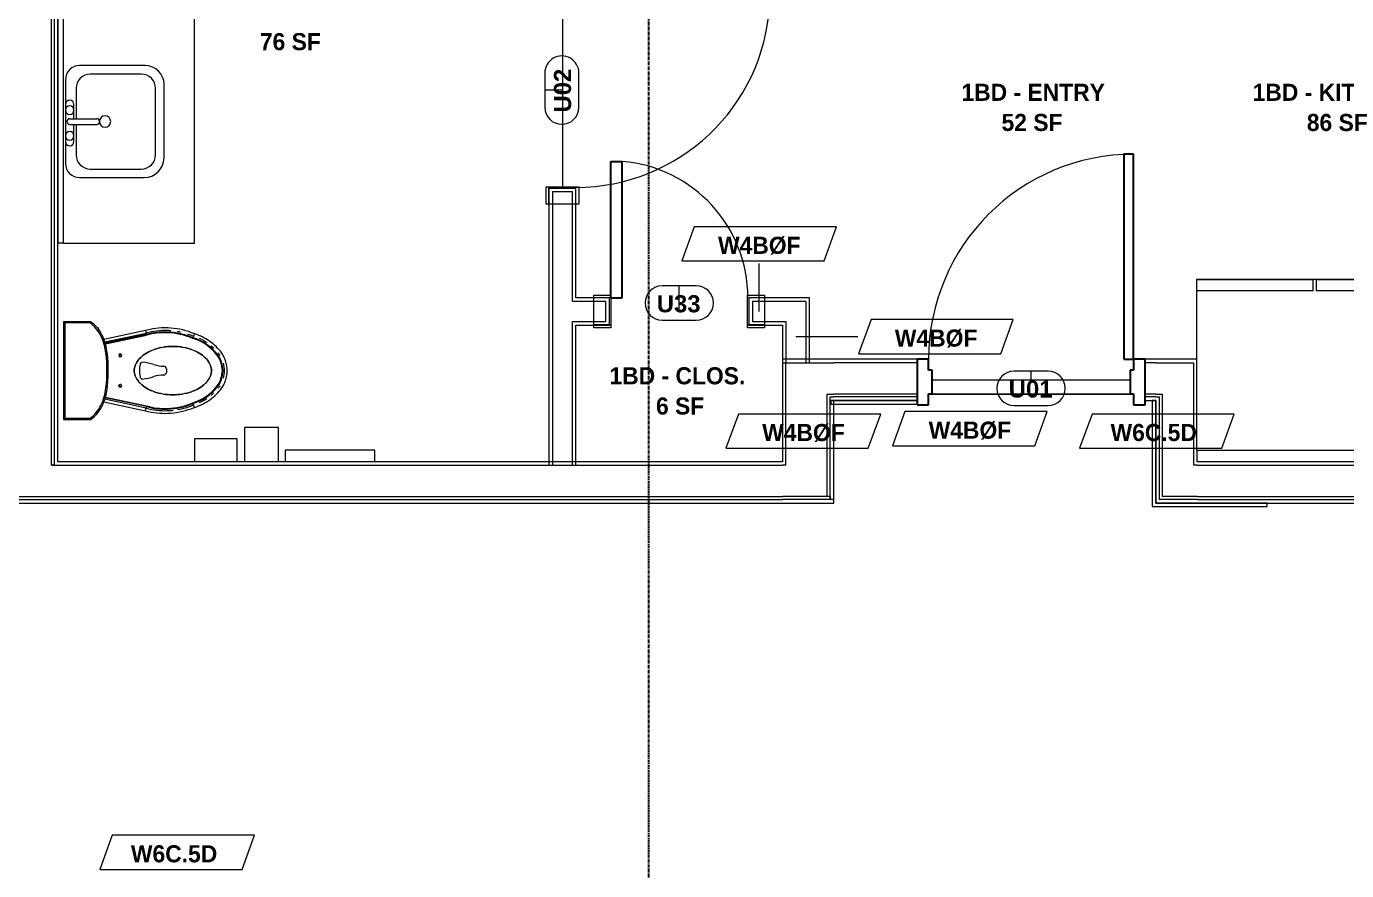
# Model space of a CAD drawing. Header units: inches. Extents: x -4058 to -1781, y 9814 to 12264.
# Drawn here: x -2936.6 to -2704.9, y 11653.6 to 11801.8 of the extents above; entities that cross this region are included whole.
import ezdxf

# ---------------------------------------------------------------- set-up
doc = ezdxf.new("R2010")
doc.units = ezdxf.units.IN
doc.header["$MEASUREMENT"] = 0
doc.linetypes.add('Grid Line 1_2_', pattern=[0.875, 0.5, -0.125, 0.125, -0.125])
for name, color, linetype, lineweight in [('0-1', 7, 'Continuous', 5), ('0-3', 8, 'Continuous', 9), ('A-AREA-IDEN', 2, 'Continuous', 9), ('A-DOOR-1', 7, 'Continuous', 9), ('A-DOOR-2', 10, 'Continuous', 30), ('A-DOOR-3', 31, 'Continuous', 9), ('A-DOOR-4', 31, 'Continuous', 30), ('A-DOOR-FRAM-2', 10, 'Continuous', 30), ('A-DOOR-IDEN', 31, 'Continuous', 9), ('A-FLOR-1', 7, 'Continuous', 9), ('A-FLOR-2', 192, 'Continuous', 9), ('A-WALL', 113, 'Continuous', 18), ('A-WALL-2', 250, 'Continuous', 18), ('A-WALL-3', 113, 'Continuous', 9), ('A-WALL-IDEN', 211, 'Continuous', 9), ('I-WALL-1', 7, 'Continuous', 9), ('P-SANR-FIXT', 6, 'Continuous', 9), ('Q-CASE', 31, 'Continuous', 9), ('Q-SPCQ', 91, 'Continuous', 9), ('S-GRID-1', 1, 'Grid Line 1_2_', 30)]:
    doc.layers.add(name, color=color, linetype=linetype, lineweight=lineweight)
doc.styles.add('Arial_B', font='arialbd.ttf', dxfattribs={"height": 3})
doc.styles.add('Century Gothic_B', font='GOTHICB.TTF', dxfattribs={"height": 3})

# ---------------------------------------------------------------- blocks, each defined once
blk = doc.blocks.new('CTR - 1st Phase - Shell_rvt-1-UNIT PLANS - 2ND FLOOR')
at = {"layer": 'A-FLOR-1'}
for p, q in [((-2778.24, 11737.24), (-2742.24, 11737.24)), ((-2742.24, 11737.24), (-2778.24, 11737.24))]:
    blk.add_line(p, q, dxfattribs=at)
blk = doc.blocks.new('HOLLOW METAL - UNIT DOOR-2191978-UNIT PLANS - 2ND FLOOR')
at = {"layer": 'A-DOOR-1'}
blk.add_arc((18, 3.875), 36, 90, 180, dxfattribs=at)
at = {"layer": 'A-DOOR-2'}
for p, q in [((18, 39.875), (16.25, 39.875)), ((16.25, 39.875), (16.25, 3.875)), ((18, 3.875), (18, 39.875)), ((16.25, 3.875), (18, 3.875))]:
    blk.add_line(p, q, dxfattribs=at)
at = {"layer": 'A-DOOR-FRAM-2'}
for p, q in [((-18, 3.875), (-20, 3.875)), ((-20, 3.875), (-20, -4.125)), ((-18, 1.9375), (-18, 3.875)), ((18, 3.875), (18, 1.9375)), ((20, 3.875), (18, 3.875)), ((20, -4.125), (20, 3.875)), ((-17.375, 1.9375), (-18, 1.9375)), ((-17.375, -2.1875), (-17.375, 1.9375)), ((18, 1.9375), (17.375, 1.9375)), ((17.375, 1.9375), (17.375, -2.1875)), ((-18, -4.125), (-18, -2.1875)), ((-18, -2.1875), (-17.375, -2.1875)), ((17.375, -2.1875), (18, -2.1875)), ((18, -2.1875), (18, -4.125)), ((-20, -4.125), (-18, -4.125)), ((18, -4.125), (20, -4.125))]:
    blk.add_line(p, q, dxfattribs=at)
blk = doc.blocks.new('CTR - 1st Phase - Common Walls_rvt-1-UNIT PLANS - 2ND FLOOR')
at = {"layer": 'A-WALL-2'}
for p, q in [((-2932.21, 11725.36), (-2932.21, 12110.34)), ((-2931.71, 11725.36), (-2931.71, 12110.34)), ((-2803.27, 11742.74), (-2796.02, 11742.74)), ((-2803.27, 11724.74), (-2803.27, 11742.74)), ((-2796.02, 11742.74), (-2794.9, 11742.74)), ((-2780.24, 11742.74), (-2794.9, 11742.74)), ((-2738.36, 11742.74), (-2740.24, 11742.74)), ((-2738.36, 11742.74), (-2737.24, 11742.74)), ((-2737.24, 11742.74), (-2731.74, 11742.74)), ((-2731.74, 11742.74), (-2731.74, 11724.74)), ((-2796.02, 11737.24), (-2795.52, 11737.24)), ((-2796.02, 11719.24), (-2796.02, 11737.24)), ((-2795.52, 11737.24), (-2794.9, 11737.24)), ((-2795.52, 11736.11), (-2795.52, 11736.74)), ((-2795.52, 11736.74), (-2794.9, 11736.74)), ((-2795.52, 11736.11), (-2795.52, 11736.74)), ((-2780.24, 11737.24), (-2794.9, 11737.24)), ((-2780.24, 11736.74), (-2794.9, 11736.74)), ((-2738.36, 11737.24), (-2740.24, 11737.24)), ((-2738.36, 11736.74), (-2740.24, 11736.74)), ((-2738.36, 11737.24), (-2737.74, 11737.24)), ((-2738.36, 11736.74), (-2737.74, 11736.74)), ((-2737.74, 11737.24), (-2737.24, 11737.24)), ((-2737.74, 11736.74), (-2737.74, 11718.74)), ((-2737.24, 11737.24), (-2737.24, 11719.24)), ((-2795.52, 11736.11), (-2794.9, 11736.11)), ((-2795.52, 11719.24), (-2795.52, 11736.11)), ((-2932.21, 11724.74), (-2932.21, 11725.36)), ((-2931.71, 11724.74), (-2931.71, 11725.36)), ((-2931.71, 11724.74), (-2932.21, 11724.74)), ((-2932.21, 11724.74), (-2931.71, 11724.74)), ((-2931.71, 11724.74), (-2803.9, 11724.74)), ((-2803.27, 11724.74), (-2803.9, 11724.74)), ((-2731.11, 11724.74), (-2731.74, 11724.74)), ((-2731.11, 11724.74), (-2641.75, 11724.74)), ((-3067.15, 11719.24), (-2803.9, 11719.24)), ((-3067.15, 11718.74), (-2803.9, 11718.74)), ((-2803.27, 11719.24), (-2803.9, 11719.24)), ((-2795.52, 11718.74), (-2803.9, 11718.74)), ((-2796.02, 11719.24), (-2803.27, 11719.24)), ((-2795.52, 11719.24), (-2796.02, 11719.24)), ((-2795.52, 11719.24), (-2795.52, 11718.74)), ((-2795.52, 11718.74), (-2795.52, 11719.24)), ((-2794.9, 11718.74), (-2795.52, 11718.74)), ((-2737.24, 11718.74), (-2737.74, 11718.74)), ((-2731.74, 11719.24), (-2737.24, 11719.24)), ((-2731.11, 11718.74), (-2737.24, 11718.74)), ((-2731.11, 11719.24), (-2731.74, 11719.24)), ((-2731.11, 11719.24), (-2641.75, 11719.24)), ((-2731.11, 11718.74), (-2641.75, 11718.74))]:
    blk.add_line(p, q, dxfattribs=at)
at = {"layer": 'I-WALL-1'}
for p, q in [((-2931.09, 11725.36), (-2931.09, 11815.86)), ((-2803.9, 11743.36), (-2803.9, 11725.36)), ((-2803.27, 11743.36), (-2803.9, 11743.36)), ((-2794.9, 11743.36), (-2803.27, 11743.36)), ((-2780.24, 11743.36), (-2794.9, 11743.36)), ((-2738.36, 11743.36), (-2740.24, 11743.36)), ((-2731.74, 11743.36), (-2738.36, 11743.36)), ((-2731.22, 11743.36), (-2731.74, 11743.36)), ((-2780.24, 11736.11), (-2795.4, 11736.11)), ((-2795.4, 11736.11), (-2795.4, 11735.49)), ((-2795.4, 11735.49), (-2780.24, 11735.49)), ((-2794.9, 11736.11), (-2780.24, 11736.11)), ((-2794.9, 11718.74), (-2794.9, 11736.11)), ((-2740.24, 11736.11), (-2738.36, 11736.11)), ((-2738.36, 11736.11), (-2738.99, 11736.11)), ((-2738.99, 11736.11), (-2738.99, 11717.49)), ((-2738.36, 11736.11), (-2738.36, 11718.11)), ((-2738.36, 11718.11), (-2738.36, 11736.11)), ((-2731.11, 11725.36), (-2731.11, 11727.36)), ((-2803.9, 11725.36), (-2931.09, 11725.36)), ((-2641.75, 11725.36), (-2731.11, 11725.36)), ((-3067.15, 11718.11), (-2803.9, 11718.11)), ((-2803.9, 11718.11), (-2794.9, 11718.11)), ((-2794.9, 11718.11), (-2794.9, 11718.74)), ((-2738.36, 11718.11), (-2737.74, 11718.11)), ((-2718.77, 11718.11), (-2738.36, 11718.11)), ((-2737.74, 11718.11), (-2731.11, 11718.11)), ((-2731.11, 11718.11), (-2641.75, 11718.11)), ((-2718.77, 11717.49), (-2718.77, 11718.11)), ((-2738.99, 11717.49), (-2738.36, 11717.49)), ((-2738.36, 11717.49), (-2718.77, 11717.49))]:
    blk.add_line(p, q, dxfattribs=at)
at = {"layer": '0-3'}
blk.add_blockref('HOLLOW METAL - UNIT DOOR-2191978-UNIT PLANS - 2ND FLOOR', (-2760.24, 11739.49), dxfattribs=at)
blk = doc.blocks.new('CTR - 1st Phase - Structure_rvt-1-UNIT PLANS - 2ND FLOOR')
at = {"layer": 'S-GRID-1'}
blk.add_line((-2827.32, 9814.03), (-2827.32, 12247.5), dxfattribs=at)
blk = doc.blocks.new('M_Sink Vanity-Square - 500 x 440mm-1352614-UNIT PLANS - 2ND FLOOR')
at = {"layer": 'P-SANR-FIXT'}
for p, q in [((7.96, 7.09), (-6.72, 7.09)), ((3.62, 7.09), (-2.88, 7.09)), ((0.12, 5.22), (-5.22, 5.22)), ((-2.88, 5.59), (0.12, 5.59)), ((0.12, 6.33), (0.12, 1.59)), ((1.12, 6.33), (1.12, 1.59)), ((1.12, 5.59), (3.62, 5.59)), ((6.46, 5.22), (1.12, 5.22)), ((-9.22, 4.59), (-9.22, -6.73)), ((-7.72, 2.72), (-7.72, -6.23)), ((8.96, -6.23), (8.96, 2.72)), ((10.46, -6.91), (10.46, 4.59)), ((-5.22, -8.73), (6.46, -8.73)), ((-5.72, -10.23), (7.14, -10.23))]:
    blk.add_line(p, q, dxfattribs=at)
for centre, radius, start, end in [((-6.72, 4.59), 2.5, 90, 180), ((-2.88, 6.34), 0.75, 90, 270), ((-1.88, 6.34), 0.75, 360, 180), ((2.62, 6.34), 0.75, 360, 180), ((3.62, 6.34), 0.75, 270, 90), ((7.96, 4.59), 2.5, 360, 90), ((-5.22, 2.72), 2.5, 90, 180), ((-1.88, 6.34), 0.75, 180, 0), ((0.62, 6.33), 0.5, 360, 180), ((2.62, 6.34), 0.75, 180, 360), ((6.46, 2.72), 2.5, 0, 90), ((0.62, 0.13), 1, 360, 180), ((0.62, 0.13), 1, 180, 0), ((0.62, 1.59), 0.5, 180, 0), ((-5.72, -6.73), 3.5, 180, 270), ((-5.22, -6.23), 2.5, 180, 270), ((6.46, -6.23), 2.5, 270, 0), ((7.14, -6.91), 3.32, 270, 0)]:
    blk.add_arc(centre, radius, start, end, dxfattribs=at)
blk = doc.blocks.new('Bath Vanity - Bath Vanity 48_-V35-UNIT PLANS - 2ND FLOOR')
at = {"layer": 'Q-CASE'}
for p, q in [((-23.26, -1), (-23.26, -24)), ((-23.26, -24), (24.74, -24))]:
    blk.add_line(p, q, dxfattribs=at)
blk = doc.blocks.new('BATHROOM MIRROR - BATHROOM MIRROR 48_-3124766-UNIT PLANS - 2ND FLOOR')
at = {"layer": 'Q-CASE'}
for p, q in [((24.74, 24), (-23.26, 24)), ((-23.26, 23), (-23.26, 24)), ((24.74, 24), (24.74, 23)), ((-23.26, 23), (24.74, 23))]:
    blk.add_line(p, q, dxfattribs=at)
blk = doc.blocks.new('SWING - SINGLE - FLUSH - SWING - FLUSH - 2-10 x 6-8 - PRIVACY-4346068-UNIT PLANS - 2ND FLOOR')
at = {"layer": 'A-DOOR-3'}
for p, q in [((-20, 2.37), (-20, 2.87)), ((-20, 2.87), (-17, 2.87)), ((-20, 2.37), (-17, 2.37)), ((-20, -2.88), (-20, 2.37)), ((-17, 2.37), (-20, 2.37)), ((-17, 2.87), (-17, 2.37)), ((-17, 2.37), (-17, -2.88)), ((17, 2.37), (17, 2.87)), ((17, 2.87), (20, 2.87)), ((17, 2.37), (20, 2.37)), ((17, -2.88), (17, 2.37)), ((20, 2.37), (17, 2.37)), ((20, 2.87), (20, 2.37)), ((20, 2.37), (20, -2.88)), ((-17, -2.88), (-20, -2.88)), ((20, -2.88), (17, -2.88))]:
    blk.add_line(p, q, dxfattribs=at)
blk.add_arc((17, -2.38), 34.07, 180, 266.6343, dxfattribs=at)
at = {"layer": 'A-DOOR-4'}
for p, q in [((15, -2.38), (15, -36.38)), ((17, -2.38), (15, -2.38)), ((17, -2.38), (17, -36.38)), ((17, -36.38), (15, -36.38))]:
    blk.add_line(p, q, dxfattribs=at)
blk = doc.blocks.new('SWING - SINGLE - FLUSH - SWING - FLUSH - 2-0 x 6-8 - PRIVACY-4346085-UNIT PLANS - 2ND FLOOR')
at = {"layer": 'A-DOOR-3'}
for p, q in [((-15, 2.37), (-15, 2.87)), ((-15, 2.87), (-12, 2.87)), ((-15, 2.37), (-12, 2.37)), ((-15, -2.88), (-15, 2.37)), ((-12, 2.37), (-15, 2.37)), ((-12, 2.87), (-12, 2.37)), ((-12, 2.37), (-12, -2.88)), ((12, 2.37), (12, 2.87)), ((12, 2.87), (15, 2.87)), ((12, 2.37), (15, 2.37)), ((12, -2.88), (12, 2.37)), ((15, 2.37), (12, 2.37)), ((15, 2.87), (15, 2.37)), ((15, 2.37), (15, -2.88)), ((-12, -2.88), (-15, -2.88)), ((15, -2.88), (12, -2.88))]:
    blk.add_line(p, q, dxfattribs=at)
blk.add_arc((12, -2.38), 24.07, 180, 265.2331, dxfattribs=at)
at = {"layer": 'A-DOOR-4'}
for p, q in [((10, -2.38), (10, -26.36)), ((12, -2.38), (10, -2.38)), ((12, -2.38), (12, -26.36)), ((12, -26.36), (10, -26.36))]:
    blk.add_line(p, q, dxfattribs=at)
blk = doc.blocks.new('Refrigerator_-_Side-by-Side_6047 - 36_ X 30_-345559-UNIT PLANS - 2ND FLOOR')
at = {"layer": 'Q-SPCQ'}
for p, q in [((17.87, 14.42), (-17.88, 14.42)), ((-17.88, 14.42), (-17.88, -15.58)), ((17.87, -15.58), (17.87, 14.42)), ((-17.88, -13.58), (-3.13, -13.58)), ((-17.88, -13.58), (-17.88, -15.58)), ((-3.13, -15.58), (-3.13, -13.58)), ((-2.63, -13.58), (17.87, -13.58)), ((-2.63, -13.58), (-2.63, -15.58)), ((17.87, -15.58), (17.87, -13.58)), ((-17.88, -15.58), (17.87, -15.58)), ((-3.13, -15.58), (-17.88, -15.58)), ((17.87, -15.58), (-2.63, -15.58))]:
    blk.add_line(p, q, dxfattribs=at)
blk = doc.blocks.new('Plbg-Toilet Wall Mount FV-UH - TYPE B-4262634-UNIT PLANS - 2ND FLOOR')
at = {"layer": 'P-SANR-FIXT'}
for p, q in [((8.59, -1), (-8.59, -1)), ((-8.59, -1), (-8.59, -5.72)), ((8.59, -1), (-8.59, -1)), ((-8.59, -1), (-8.59, -5.72)), ((8.36, -1.24), (-8.36, -1.24)), ((-8.36, -1.24), (-8.36, -5.65)), ((-8.36, -1.24), (-8.36, -5.65)), ((8.36, -1.24), (-8.36, -1.24)), ((8.36, -5.65), (8.36, -1.24)), ((8.36, -5.65), (8.36, -1.24)), ((8.59, -5.72), (8.59, -1)), ((8.59, -5.72), (8.59, -1)), ((7.6, -6.98), (7.55, -6.89)), ((-5.48, -8.07), (-7.04, -15.38)), ((-6.58, -15.49), (-5.03, -8.23)), ((-6.33, -15.56), (-4.79, -8.32)), ((-4.68, -8.35), (-6.21, -15.58)), ((-4.68, -8.35), (-6.21, -15.58)), ((0, -8.85), (0, -8.85)), ((6.21, -15.58), (4.68, -8.35)), ((4.68, -8.35), (6.21, -15.58)), ((6.33, -15.56), (4.79, -8.31)), ((5.03, -8.22), (6.58, -15.49)), ((7.04, -15.38), (5.48, -8.07)), ((5.56, -8.04), (5.57, -8.06)), ((5.84, -7.92), (5.57, -8.06)), ((7.6, -6.98), (6.97, -7.32)), ((0, -19.06), (-0.31, -19.06)), ((0.31, -19.06), (0, -19.06)), ((-3.1, -28.15), (-3.1, -28.15)), ((3.1, -28.15), (3.1, -28.15))]:
    blk.add_line(p, q, dxfattribs=at)
at = {"layer": 'P-SANR-FIXT', "flags": 128}
for points in [[(-8.59, -5.72), (-8.45, -5.92), (-8.3, -6.11), (-8.15, -6.3), (-7.98, -6.48), (-7.81, -6.65), (-7.63, -6.82), (-7.45, -6.98), (-7.26, -7.13), (-7.06, -7.27), (-6.86, -7.41), (-6.65, -7.53), (-6.44, -7.65), (-6.23, -7.76), (-6.2, -7.78)], [(6.2, -7.78), (6.42, -7.67), (6.63, -7.55), (6.84, -7.42), (7.04, -7.29), (7.24, -7.15), (7.43, -7), (7.61, -6.84), (7.79, -6.67), (7.96, -6.5), (8.13, -6.32), (8.28, -6.14), (8.43, -5.95), (8.58, -5.75), (8.59, -5.72)], [(-6.2, -7.78), (-5.84, -7.94), (-5.48, -8.09), (-5.11, -8.22), (-4.74, -8.34), (-4.36, -8.44), (-3.98, -8.53), (-3.59, -8.6), (-3.21, -8.66), (-3.07, -8.67)], [(-3.07, -8.67), (-1.98, -8.77), (-0.89, -8.83), (0.2, -8.85), (1.3, -8.82), (2.39, -8.74), (3.07, -8.67)], [(3.07, -8.67), (3.46, -8.62), (3.85, -8.55), (4.23, -8.47), (4.61, -8.37), (4.99, -8.26), (5.36, -8.13), (5.72, -7.99), (6.08, -7.83), (6.2, -7.78)], [(-7.04, -15.38), (-7.16, -15.87), (-7.27, -16.37), (-7.36, -16.87), (-7.43, -17.38), (-7.47, -17.88), (-7.5, -18.39), (-7.51, -18.9), (-7.5, -19.22)], [(7.5, -19.22), (7.51, -18.71), (7.49, -18.2), (7.46, -17.69), (7.4, -17.19), (7.33, -16.68), (7.23, -16.18), (7.12, -15.69), (7.04, -15.38)], [(-7.5, -19.22), (-7.47, -19.75), (-7.42, -20.28), (-7.35, -20.81), (-7.26, -21.34), (-7.15, -21.86), (-7.01, -22.38), (-6.86, -22.89), (-6.69, -23.4), (-6.49, -23.9), (-6.46, -23.97)], [(6.46, -23.97), (6.66, -23.47), (6.84, -22.97), (6.99, -22.46), (7.13, -21.94), (7.25, -21.42), (7.34, -20.89), (7.41, -20.36), (7.47, -19.83), (7.5, -19.29), (7.5, -19.22)], [(-6.46, -23.97), (-6.34, -24.32), (-6.21, -24.68), (-6.07, -25.02), (-5.91, -25.36), (-5.74, -25.7), (-5.55, -26.02), (-5.35, -26.34), (-5.14, -26.65), (-4.92, -26.95), (-4.68, -27.25), (-4.44, -27.53), (-4.18, -27.8), (-3.91, -28.07), (-3.63, -28.32), (-3.39, -28.52)], [(3.39, -28.52), (3.68, -28.27), (3.96, -28.02), (4.22, -27.76), (4.48, -27.48), (4.73, -27.2), (4.96, -26.9), (5.18, -26.6), (5.39, -26.29), (5.58, -25.97), (5.77, -25.64), (5.94, -25.3), (6.09, -24.96), (6.24, -24.61), (6.37, -24.26), (6.46, -23.97)], [(-3.39, -28.52), (-3.22, -28.65), (-3.05, -28.77), (-2.87, -28.89), (-2.68, -29), (-2.49, -29.11), (-2.3, -29.2), (-2.1, -29.29), (-1.9, -29.37), (-1.7, -29.44), (-1.49, -29.51), (-1.29, -29.56), (-1.08, -29.61), (-0.86, -29.65), (-0.65, -29.68), (-0.44, -29.7), (-0.22, -29.71), (-0.01, -29.72), (0.21, -29.71), (0.43, -29.7), (0.64, -29.68), (0.85, -29.65), (1.07, -29.61), (1.28, -29.57), (1.48, -29.51), (1.69, -29.45), (1.89, -29.37), (2.09, -29.29), (2.29, -29.21), (2.48, -29.11), (2.67, -29.01), (2.86, -28.9), (3.04, -28.78), (3.22, -28.65), (3.39, -28.52), (3.39, -28.52)]]:
    blk.add_lwpolyline(points, dxfattribs=at)
at = {"layer": 'P-SANR-FIXT'}
for centre, radius, start, end in [((-3.58, -2.29), 6.08, 214.3684, 214.8548), ((-3.58, -2.29), 5.84, 215.076, 244.4469), ((-3.58, -2.29), 5.84, 215.076, 244.4469), ((3.58, -2.29), 5.84, 295.5531, 324.924), ((3.58, -2.29), 5.84, 295.5531, 324.924), ((3.58, -2.29), 6.08, 325.143, 325.6316), ((-3.58, -2.29), 6.08, 243.7331, 244.4469), ((-1.97, 1.06), 9.79, 244.4469, 245.7286), ((-1.97, 1.06), 9.56, 244.4469, 263.5531), ((-1.97, 1.06), 9.56, 244.4469, 263.5531), ((-1.97, 1.06), 9.79, 254, 256.4889), ((-1.97, 1.06), 9.79, 262.2714, 263.5531), ((0, 18.53), 27.38, 263.5531, 264.6307), ((0, 18.53), 27.14, 263.5531, 276.4469), ((0, 18.53), 27.14, 263.5531, 276.4469), ((0, 18.53), 27.38, 275.6302, 276.4469), ((1.97, 1.06), 9.56, 276.4469, 295.5531), ((1.97, 1.06), 9.56, 276.4469, 295.5531), ((1.97, 1.06), 9.79, 276.4469, 277.7286), ((1.97, 1.06), 9.79, 286, 288.4889), ((1.97, 1.06), 9.79, 294.3402, 295.5531), ((3.58, -2.29), 6.08, 295.5531, 296.2669), ((-2.68, -10.95), 0.25, 90, 180), ((-2.68, -10.95), 0.25, 180, 270), ((-2.68, -10.95), 0.25, 0, 90), ((-2.68, -10.95), 0.25, 270, 0), ((2.68, -10.95), 0.25, 90, 180), ((2.68, -10.95), 0.25, 180, 270), ((2.68, -10.95), 0.25, 0, 90), ((2.68, -10.95), 0.25, 270, 360), ((5.21, -18.81), 12.25, 164.3129, 181.8562), ((5.21, -18.81), 11.99, 164.2737, 181.8562), ((5.21, -18.81), 11.87, 164.2552, 181.8562), ((5.21, -18.81), 11.87, 164.2552, 181.8562), ((-1.05, -14.85), 0.422, 90, 180), ((8.31, -13.82), 9.84, 186, 198), ((0, -19.08), 4.77, 77.2614, 102.7386), ((1.05, -14.85), 0.422, 0, 90), ((-8.31, -13.82), 9.84, 342, 354), ((-5.21, -18.81), 11.87, 358.1438, 15.7448), ((-5.21, -18.81), 11.87, 358.1438, 15.7448), ((-5.21, -18.81), 11.99, 358.1438, 15.7263), ((-5.21, -18.81), 12.25, 358.1438, 15.6871), ((-6.37, -18.59), 5.59, 0, 18), ((6.37, -18.59), 5.59, 162, 180), ((5.86, -18.78), 12.9, 181.8562, 186.5355), ((5.86, -18.78), 12.64, 181.8562, 202.9795), ((5.86, -18.78), 12.52, 181.8562, 203.0089), ((5.86, -18.78), 12.52, 181.8562, 203.0089), ((-0.31, -18.59), 0.466, 180, 270), ((0.31, -18.59), 0.466, 270, 360), ((-5.86, -18.78), 12.52, 336.9911, 358.1438), ((-5.86, -18.78), 12.52, 336.9911, 358.1438), ((-5.86, -18.78), 12.64, 337.0205, 358.1438), ((-5.86, -18.78), 12.9, 355.2339, 358.1438), ((5.86, -18.78), 12.9, 190.0137, 202.9179), ((-5.86, -18.78), 12.9, 337.0821, 341.7614), ((-5.86, -18.78), 12.9, 347.6129, 350.1098), ((2.52, -21.22), 8.66, 196.7656, 230.983), ((2.52, -21.22), 8.54, 196.7225, 230.983), ((2.52, -21.22), 8.54, 196.7225, 230.983), ((2.52, -21.22), 8.91, 204.1079, 213.919), ((-2.52, -21.22), 8.54, 309.017, 343.2775), ((-2.52, -21.22), 8.54, 309.017, 343.2775), ((-2.52, -21.22), 8.66, 309.017, 343.2344), ((-2.52, -21.22), 8.91, 326.081, 335.8921), ((2.52, -21.22), 8.91, 219.607, 223.6406), ((-2.52, -21.22), 8.91, 316.3594, 320.393), ((0, -24.33), 4.92, 230.983, 237.1189), ((0, -24.33), 4.66, 230.983, 309.017), ((0.02, -24.31), 4.57, 230.983, 269.8068), ((0, -24.33), 4.54, 230.983, 309.017), ((0, -24.33), 4.92, 254.3932, 285.6068), ((-0.02, -24.31), 4.57, 270.1932, 309.017), ((0, -24.33), 4.92, 302.8811, 309.017)]:
    blk.add_arc(centre, radius, start, end, dxfattribs=at)
for points, knots in [([(-8.59, -1), (-8.59, -1), (-8.59, -1), (-8.58, -1.01), (-8.58, -1.02), (-8.57, -1.02), (-8.56, -1.03), (-8.56, -1.04), (-8.55, -1.05), (-8.54, -1.06), (-8.53, -1.07), (-8.52, -1.08), (-8.5, -1.09), (-8.48, -1.11), (-8.47, -1.12)], [0, 0, 0, 0, 0.166667, 0.25, 0.333333, 0.416667, 0.458333, 0.5, 0.583333, 0.666667, 0.708333, 0.75, 0.833333, 1, 1, 1, 1]), ([(8.47, -1.12), (8.48, -1.11), (8.5, -1.09), (8.52, -1.07), (8.53, -1.06), (8.54, -1.05), (8.55, -1.05), (8.56, -1.04), (8.56, -1.03), (8.57, -1.02), (8.58, -1.02), (8.58, -1.01), (8.59, -1), (8.59, -1), (8.59, -1)], [-1, -1, -1, -1, -0.833333, -0.75, -0.666667, -0.625, -0.583333, -0.5, -0.458333, -0.416667, -0.333333, -0.25, -0.166667, 0, 0, 0, 0]), ([(-8.59, -5.72), (-8.59, -5.72), (-8.59, -5.72), (-8.57, -5.72), (-8.55, -5.71), (-8.53, -5.71), (-8.52, -5.7), (-8.5, -5.7), (-8.49, -5.69), (-8.47, -5.69)], [0, 0, 0, 0, 0.285714, 0.428571, 0.571429, 0.678571, 0.732143, 0.785714, 1, 1, 1, 1]), ([(8.59, -5.72), (8.59, -5.72), (8.59, -5.72), (8.57, -5.72), (8.55, -5.71), (8.52, -5.7), (8.5, -5.7), (8.48, -5.69), (8.47, -5.69)], [-1, -1, -1, -1, -0.857143, -0.571429, -0.428571, -0.285714, -0.142857, 0, 0, 0, 0]), ([(-6.58, -15.49), (-6.57, -15.5), (-6.54, -15.5), (-6.49, -15.52), (-6.44, -15.53), (-6.39, -15.54), (-6.35, -15.55), (-6.33, -15.56)], [0, 0, 0, 0, 0.333333, 0.5, 0.666667, 0.833333, 1, 1, 1, 1]), ([(-2.07, -14.29), (-2.28, -14.48), (-2.78, -15.02), (-3.26, -15.82), (-3.51, -16.39), (-3.55, -16.5)], [-2.5925993, -2.5925993, -2.5925993, -2.5925993, -2.4166097, -2.1749488, -2.1212008, -2.1212008, -2.1212008, -2.1212008]), ([(3.55, -16.5), (3.51, -16.39), (3.26, -15.82), (2.78, -15.02), (2.28, -14.48), (2.07, -14.29)], [-4.1619845, -4.1619845, -4.1619845, -4.1619845, -4.1082365, -3.8665756, -3.690586, -3.690586, -3.690586, -3.690586]), ([(6.58, -15.49), (6.57, -15.5), (6.54, -15.5), (6.49, -15.52), (6.44, -15.53), (6.39, -15.54), (6.35, -15.55), (6.33, -15.56)], [-1, -1, -1, -1, -0.666667, -0.5, -0.333333, -0.166667, 0, 0, 0, 0]), ([(-4.12, -18.53), (-4.16, -18.79), (-4.26, -19.62), (-4.26, -20.74), (-4.16, -21.57), (-4.12, -21.84)], [-1.8063853, -1.8063853, -1.8063853, -1.8063853, -1.6916268, -1.4499658, -1.3352074, -1.3352074, -1.3352074, -1.3352074]), ([(-3.71, -16.92), (-3.8, -17.16), (-3.91, -17.53), (-4, -17.92), (-4.03, -18.05)], [-2.0511799, -2.0511799, -2.0511799, -2.0511799, -1.9332878, -1.8767298, -1.8767298, -1.8767298, -1.8767298]), ([(4.03, -18.05), (4, -17.92), (3.91, -17.53), (3.8, -17.16), (3.71, -16.92)], [-4.4064555, -4.4064555, -4.4064555, -4.4064555, -4.3498975, -4.2320054, -4.2320054, -4.2320054, -4.2320054]), ([(4.12, -21.84), (4.16, -21.57), (4.26, -20.74), (4.26, -19.62), (4.16, -18.79), (4.12, -18.53)], [-4.9479779, -4.9479779, -4.9479779, -4.9479779, -4.8332195, -4.5915585, -4.4768, -4.4768, -4.4768, -4.4768]), ([(-4.03, -22.32), (-4, -22.44), (-3.91, -22.83), (-3.8, -23.2), (-3.71, -23.44)], [-1.2648629, -1.2648629, -1.2648629, -1.2648629, -1.2083049, -1.0904127, -1.0904127, -1.0904127, -1.0904127]), ([(3.71, -23.44), (3.8, -23.2), (3.91, -22.83), (4, -22.44), (4.03, -22.32)], [-5.1927726, -5.1927726, -5.1927726, -5.1927726, -5.0748804, -5.0183224, -5.0183224, -5.0183224, -5.0183224]), ([(-6.01, -23.81), (-6.01, -23.8), (-5.98, -23.79), (-5.9, -23.77), (-5.83, -23.74), (-5.79, -23.73), (-5.77, -23.72)], [-1, -1, -1, -1, -0.666667, -0.333333, -0.166667, 0, 0, 0, 0]), ([(-3.55, -23.87), (-3.51, -23.98), (-3.26, -24.54), (-2.78, -25.34), (-2.28, -25.88), (-2.07, -26.07)], [-1.0192964, -1.0192964, -1.0192964, -1.0192964, -0.9666439, -0.7249829, -0.5489933, -0.5489933, -0.5489933, -0.5489933]), ([(2.07, -26.07), (2.28, -25.88), (2.78, -25.34), (3.26, -24.54), (3.51, -23.98), (3.55, -23.87)], [-5.734192, -5.734192, -5.734192, -5.734192, -5.5582024, -5.3165414, -5.2638889, -5.2638889, -5.2638889, -5.2638889]), ([(6.01, -23.81), (6.01, -23.8), (5.98, -23.79), (5.9, -23.77), (5.83, -23.74), (5.79, -23.73), (5.77, -23.72)], [-1, -1, -1, -1, -0.666667, -0.333333, -0.166667, 0, 0, 0, 0])]:
    blk.add_open_spline(points, degree=3, knots=knots, dxfattribs=at)
for points in [[(-2.51, -10.75), (-2.65, -10.83), (-2.79, -10.9), (-2.92, -10.99)], [(-2.91, -10.83), (-2.82, -10.78), (-2.73, -10.73), (-2.63, -10.67)], [(2.92, -10.99), (2.79, -10.9), (2.65, -10.83), (2.51, -10.75)], [(2.91, -10.83), (2.82, -10.78), (2.73, -10.73), (2.63, -10.67)], [(0, -26.96), (-0.3, -26.96), (-0.91, -26.85), (-1.83, -26.34), (-2.71, -25.45), (-3.45, -24.22), (-3.98, -22.72), (-4.26, -21.05), (-4.26, -19.32), (-3.98, -17.64), (-3.45, -16.14), (-2.71, -14.91), (-1.83, -14.02), (-0.91, -13.51), (-0.3, -13.4), (0, -13.4)], [(-1.15, -13.67), (-1.37, -13.77), (-1.59, -13.9), (-1.81, -14.07)], [(0, -13.4), (-0.29, -13.4), (-0.59, -13.45), (-0.89, -13.56)], [(0.89, -13.56), (0.59, -13.45), (0.29, -13.4), (0, -13.4)], [(0, -13.4), (0.3, -13.4), (0.91, -13.51), (1.83, -14.02), (2.71, -14.91), (3.45, -16.14), (3.98, -17.64), (4.26, -19.32), (4.26, -21.05), (3.98, -22.72), (3.45, -24.22), (2.71, -25.45), (1.83, -26.34), (0.91, -26.85), (0.3, -26.96), (0, -26.96)], [(1.81, -14.07), (1.59, -13.9), (1.37, -13.77), (1.15, -13.67)], [(-7.04, -15.38), (-7.04, -15.38), (-7.04, -15.38), (-7.03, -15.38)], [(-7.03, -15.38), (-6.99, -15.39), (-6.87, -15.42), (-6.68, -15.47), (-6.58, -15.49)], [(7.03, -15.38), (6.99, -15.39), (6.87, -15.42), (6.68, -15.47), (6.58, -15.49)], [(7.04, -15.38), (7.04, -15.38), (7.04, -15.38), (7.03, -15.38)], [(-6.46, -23.97), (-6.42, -23.95), (-6.3, -23.91), (-6.12, -23.84), (-6.01, -23.81)], [(-6.46, -23.97), (-6.46, -23.97), (-6.46, -23.97), (-6.46, -23.97)], [(6.46, -23.97), (6.42, -23.95), (6.3, -23.91), (6.12, -23.84), (6.01, -23.81)], [(6.46, -23.97), (6.46, -23.97), (6.46, -23.97), (6.46, -23.97)], [(-1.81, -26.29), (-1.59, -26.46), (-1.37, -26.59), (-1.15, -26.7)], [(-0.89, -26.8), (-0.59, -26.91), (-0.29, -26.96), (0, -26.96)], [(0, -26.96), (0.29, -26.96), (0.59, -26.91), (0.89, -26.8)], [(1.15, -26.7), (1.37, -26.59), (1.59, -26.46), (1.81, -26.29)]]:
    blk.add_open_spline(points, degree=3, dxfattribs=at)
blk = doc.blocks.new('Seqm-Toilet Paper Disp-UH-3D - Seqm-Toilet Paper Disp-UH-3D-2269744-UNIT PLANS - 2ND FLOOR')
at = {"layer": 'Q-SPCQ'}
for p, q in [((3, 6), (-3, 6)), ((-3, 6), (-3, 0)), ((3, 0), (3, 6))]:
    blk.add_line(p, q, dxfattribs=at)
blk = doc.blocks.new('Seqm-Sanitary Napkin Disp-UH-3D - Seqm-Sanitary Napkin Disp-UH-3D-2269745-UNIT PLANS - 2ND FLOOR')
at = {"layer": 'Q-SPCQ'}
for p, q in [((3.75, 4), (-3.75, 4)), ((-3.75, 4), (-3.75, 0)), ((3.75, 0), (3.75, 4))]:
    blk.add_line(p, q, dxfattribs=at)
blk = doc.blocks.new('Seqm-Seat Cover Disp-UH-3D - Seqm-Seat Cover Disp-UH-3D-2269746-UNIT PLANS - 2ND FLOOR')
at = {"layer": 'Q-SPCQ'}
for p, q in [((7.875, 2), (-7.875, 2)), ((-7.875, 2), (-7.875, 0)), ((7.875, 0), (7.875, 2))]:
    blk.add_line(p, q, dxfattribs=at)
blk = doc.blocks.new('Wall Tag - Arch Wall-3956453-UNIT PLANS - 2ND FLOOR')
at = {"layer": 'A-WALL-IDEN'}
for p, q in [((-0.3561, 0.0937), (-0.4244, -0.0937)), ((0.4244, 0.0937), (-0.3561, 0.0937)), ((0.3561, -0.0937), (0.4244, 0.0937)), ((-0.4244, -0.0937), (0.3561, -0.0937))]:
    blk.add_line(p, q, dxfattribs=at)
blk = doc.blocks.new('Door Tag - Type Mark-2601225-UNIT PLANS - 2ND FLOOR')
at = {"layer": 'A-DOOR-IDEN'}
for p, q in [((0.09375, 0.09375), (-0.09375, 0.09375)), ((-0.09375, -0.09375), (0.09375, -0.09375))]:
    blk.add_line(p, q, dxfattribs=at)
for centre, start, end in [((-0.09375, 0), 90, 270), ((0.09375, 0), 270, 90)]:
    blk.add_arc(centre, 0.09375, start, end, dxfattribs=at)

msp = doc.modelspace()

# ---------------------------------------------------------------- linework, layer by layer
at = {"layer": 'A-DOOR-IDEN'}
for p, q in [((-2842.52, 11790.61), (-2845.62, 11790.61)), ((-2822.02, 11751.74), (-2822.02, 11756.22)), ((-2760.24, 11739.74), (-2760.24, 11741.24))]:
    msp.add_line(p, q, dxfattribs=at)
at = {"layer": 'A-FLOR-2'}
for p, q in [((-2842.52, 11807.61), (-2842.52, 11773.61)), ((-2777.61, 11739.74), (-2742.86, 11739.74))]:
    msp.add_line(p, q, dxfattribs=at)
at = {"layer": 'A-WALL'}
for p, q in [((-2844.27, 11772.74), (-2844.27, 11724.74)), ((-2840.77, 11772.74), (-2844.27, 11772.74)), ((-2840.77, 11753.49), (-2840.77, 11772.74)), ((-2834.9, 11753.49), (-2840.77, 11753.49)), ((-2834.9, 11749.99), (-2834.9, 11753.49)), ((-2799.77, 11753.49), (-2809.15, 11753.49)), ((-2809.15, 11753.49), (-2809.15, 11749.99)), ((-2799.77, 11753.49), (-2799.77, 11742.74)), ((-2840.77, 11724.74), (-2840.77, 11749.99)), ((-2840.77, 11749.99), (-2834.9, 11749.99)), ((-2809.15, 11749.99), (-2803.27, 11749.99)), ((-2803.27, 11749.99), (-2803.27, 11742.74))]:
    msp.add_line(p, q, dxfattribs=at)
at = {"layer": 'A-WALL-3'}
for p, q in [((-2844.9, 11773.36), (-2844.9, 11724.74)), ((-2840.15, 11773.36), (-2844.9, 11773.36)), ((-2840.15, 11754.11), (-2840.15, 11773.36)), ((-2834.27, 11754.11), (-2840.15, 11754.11)), ((-2834.27, 11749.36), (-2834.27, 11754.11)), ((-2799.15, 11754.11), (-2809.77, 11754.11)), ((-2809.77, 11754.11), (-2809.77, 11749.36)), ((-2799.15, 11742.74), (-2799.15, 11754.11)), ((-2840.15, 11724.74), (-2840.15, 11749.36)), ((-2840.15, 11749.36), (-2834.27, 11749.36)), ((-2809.77, 11749.36), (-2803.9, 11749.36)), ((-2803.9, 11749.36), (-2803.9, 11742.74)), ((-2803.9, 11742.74), (-2799.15, 11742.74)), ((-2844.9, 11724.74), (-2840.15, 11724.74))]:
    msp.add_line(p, q, dxfattribs=at)
at = {"layer": 'A-WALL-IDEN'}
for p, q in [((-2807.98, 11751.74), (-2807.98, 11760.19)), ((-2801.52, 11747.32), (-2790.68, 11747.32))]:
    msp.add_line(p, q, dxfattribs=at)

# ---------------------------------------------------------------- block references
at = {"layer": '0-1'}
for name in ['CTR - 1st Phase - Structure_rvt-1-UNIT PLANS - 2ND FLOOR', 'CTR - 1st Phase - Shell_rvt-1-UNIT PLANS - 2ND FLOOR', 'CTR - 1st Phase - Common Walls_rvt-1-UNIT PLANS - 2ND FLOOR']:
    msp.add_blockref(name, (0, 0), dxfattribs=at)
at = {"layer": 'A-DOOR-3'}
for name, p, rotation in [('SWING - SINGLE - FLUSH - SWING - FLUSH - 2-10 x 6-8 - PRIVACY-4346068-UNIT PLANS - 2ND FLOOR', (-2842.52, 11790.61), 89.99999999995198), ('SWING - SINGLE - FLUSH - SWING - FLUSH - 2-0 x 6-8 - PRIVACY-4346085-UNIT PLANS - 2ND FLOOR', (-2822.02, 11751.74), 180)]:
    msp.add_blockref(name, p, dxfattribs=dict(at, rotation=rotation))
at = {"layer": 'A-DOOR-IDEN', "xscale": 31.99999999999999, "yscale": 31.99999999999999, "zscale": 31.99999999999999, "rotation": 89.99999999999955}
msp.add_blockref('Door Tag - Type Mark-2601225-UNIT PLANS - 2ND FLOOR', (-2842.62, 11790.61), dxfattribs=at)
at = {"layer": 'A-DOOR-IDEN', "xscale": 31.99999999999999, "yscale": 31.99999999999999, "zscale": 31.99999999999999}
for p in [(-2822.02, 11753.22), (-2760.24, 11738.24)]:
    msp.add_blockref('Door Tag - Type Mark-2601225-UNIT PLANS - 2ND FLOOR', p, dxfattribs=at)
at = {"layer": 'A-WALL-IDEN', "xscale": 31.99999999999999, "yscale": 31.99999999999999, "zscale": 31.99999999999999}
for p in [(-2807.98, 11763.61), (-2776.95, 11747.32), (-2800.23, 11730.74), (-2771, 11731.16), (-2738.15, 11730.74), (-2910.14, 11656.77)]:
    msp.add_blockref('Wall Tag - Arch Wall-3956453-UNIT PLANS - 2ND FLOOR', p, dxfattribs=at)
at = {"layer": 'P-SANR-FIXT'}
for name, p, rotation in [('M_Sink Vanity-Square - 500 x 440mm-1352614-UNIT PLANS - 2ND FLOOR', (-2922.68, 11784.47), 89.99999999972205), ('Plbg-Toilet Wall Mount FV-UH - TYPE B-4262634-UNIT PLANS - 2ND FLOOR', (-2931.09, 11741.36), 89.99999999999855)]:
    msp.add_blockref(name, p, dxfattribs=dict(at, rotation=rotation))
at = {"layer": 'Q-CASE'}
for name, p, rotation in [('BATHROOM MIRROR - BATHROOM MIRROR 48_-3124766-UNIT PLANS - 2ND FLOOR', (-2907.08, 11787), 89.99999999996801), ('Bath Vanity - Bath Vanity 48_-V35-UNIT PLANS - 2ND FLOOR', (-2931.09, 11787), 89.99999999989011)]:
    msp.add_blockref(name, p, dxfattribs=dict(at, rotation=rotation))
at = {"layer": 'Q-SPCQ', "rotation": 180}
msp.add_blockref('Refrigerator_-_Side-by-Side_6047 - 36_ X 30_-345559-UNIT PLANS - 2ND FLOOR', (-2713.35, 11741.79), dxfattribs=at)
at = {"layer": 'Q-SPCQ'}
for name, p in [('Seqm-Toilet Paper Disp-UH-3D - Seqm-Toilet Paper Disp-UH-3D-2269744-UNIT PLANS - 2ND FLOOR', (-2895.34, 11725.36)), ('Seqm-Sanitary Napkin Disp-UH-3D - Seqm-Sanitary Napkin Disp-UH-3D-2269745-UNIT PLANS - 2ND FLOOR', (-2903.34, 11725.36)), ('Seqm-Seat Cover Disp-UH-3D - Seqm-Seat Cover Disp-UH-3D-2269746-UNIT PLANS - 2ND FLOOR', (-2883.34, 11725.36))]:
    msp.add_blockref(name, p, dxfattribs=at)

# ---------------------------------------------------------------- texts
at = {"layer": 'A-AREA-IDEN', "char_height": 3, "attachment_point": 1, "style": 'Century Gothic_B'}
for s, insert, width in [('76 SF', (-2895.63, 11800.63), 12.423), ('1BD - ENTRY', (-2772.47, 11791.73), 29.492), ('1BD - KITCHEN', (-2721.35, 11791.73), 35.451), ('52 SF', (-2765.43, 11786.44), 12.423), ('86 SF', (-2711.84, 11786.43), 12.423), ('1BD - CLOS.', (-2834.26, 11741.95), 29.29), ('6 SF', (-2826.09, 11736.65), 9.494)]:
    msp.add_mtext(s, dxfattribs=dict(at, insert=insert, width=width))
at = {"layer": 'A-DOOR-IDEN', "insert": (-2844, 11786.68), "char_height": 3, "width": 9.393, "attachment_point": 1, "rotation": 90, "style": 'Arial_B'}
msp.add_mtext('U02', dxfattribs=at)
at = {"layer": 'A-DOOR-IDEN', "char_height": 3, "width": 9.393, "attachment_point": 1, "style": 'Arial_B'}
for s, insert in [('U33', (-2825.96, 11754.6)), ('U01', (-2764.17, 11739.62))]:
    msp.add_mtext(s, dxfattribs=dict(at, insert=insert))
at = {"layer": 'A-WALL-IDEN', "char_height": 3, "attachment_point": 1, "style": 'Century Gothic_B'}
for s, insert, width in [('W4BØF', (-2815.2, 11764.86), 17.372), ('W4BØF', (-2784.16, 11748.57), 17.372), ('W4BØF', (-2807.45, 11731.99), 17.372), ('W4BØF', (-2778.22, 11732.4), 17.372), ('W6C.5D', (-2746.29, 11731.99), 19.594), ('W6C.5D', (-2918.27, 11658.01), 19.594)]:
    msp.add_mtext(s, dxfattribs=dict(at, insert=insert, width=width))

doc.saveas('drawing.dxf')
